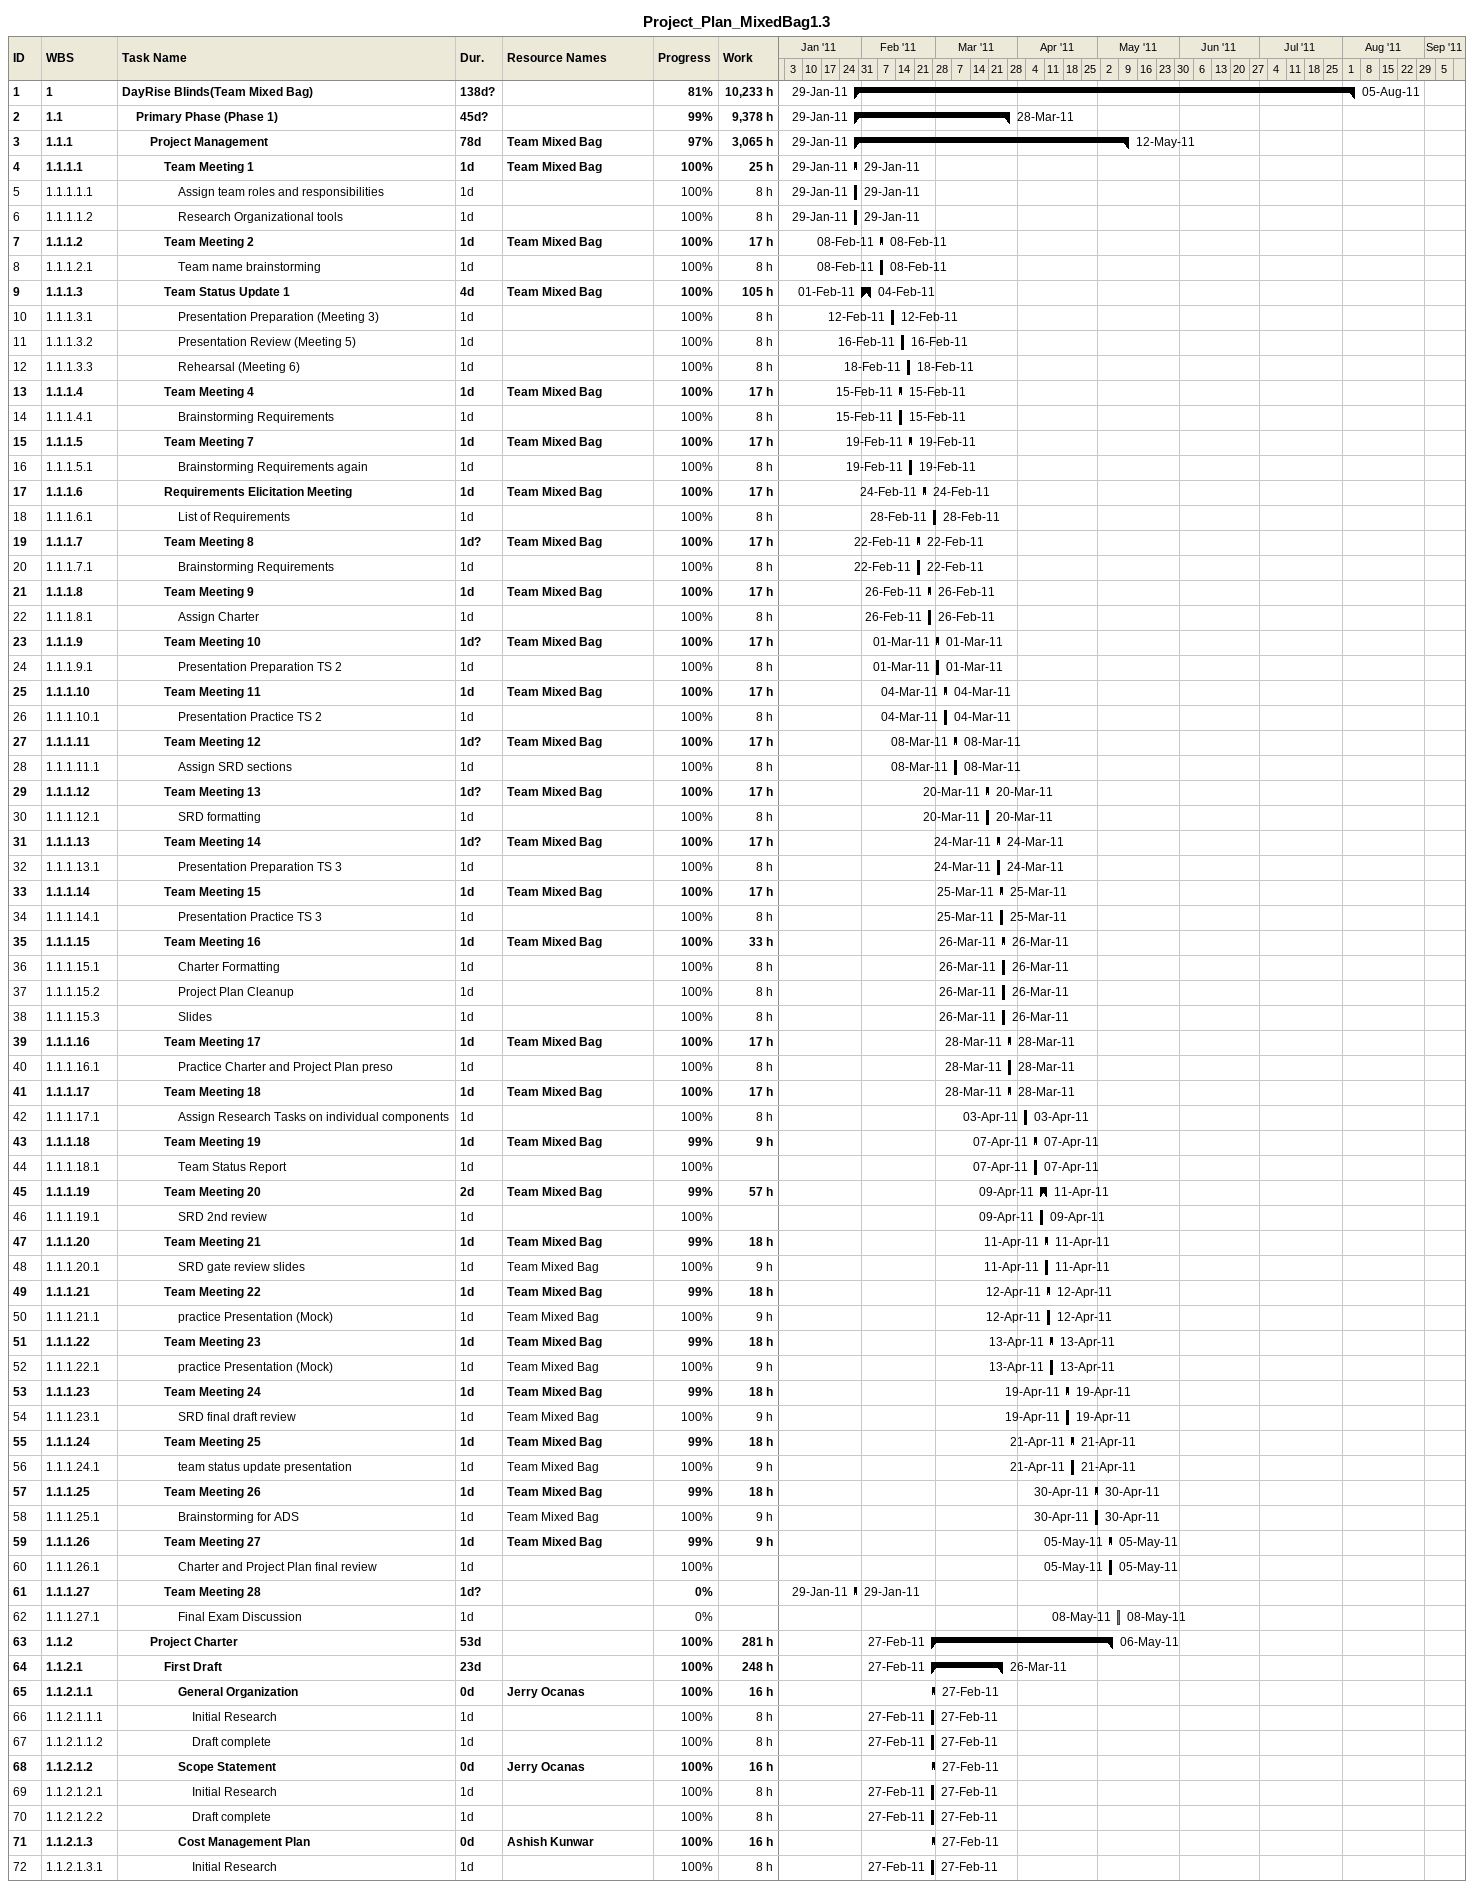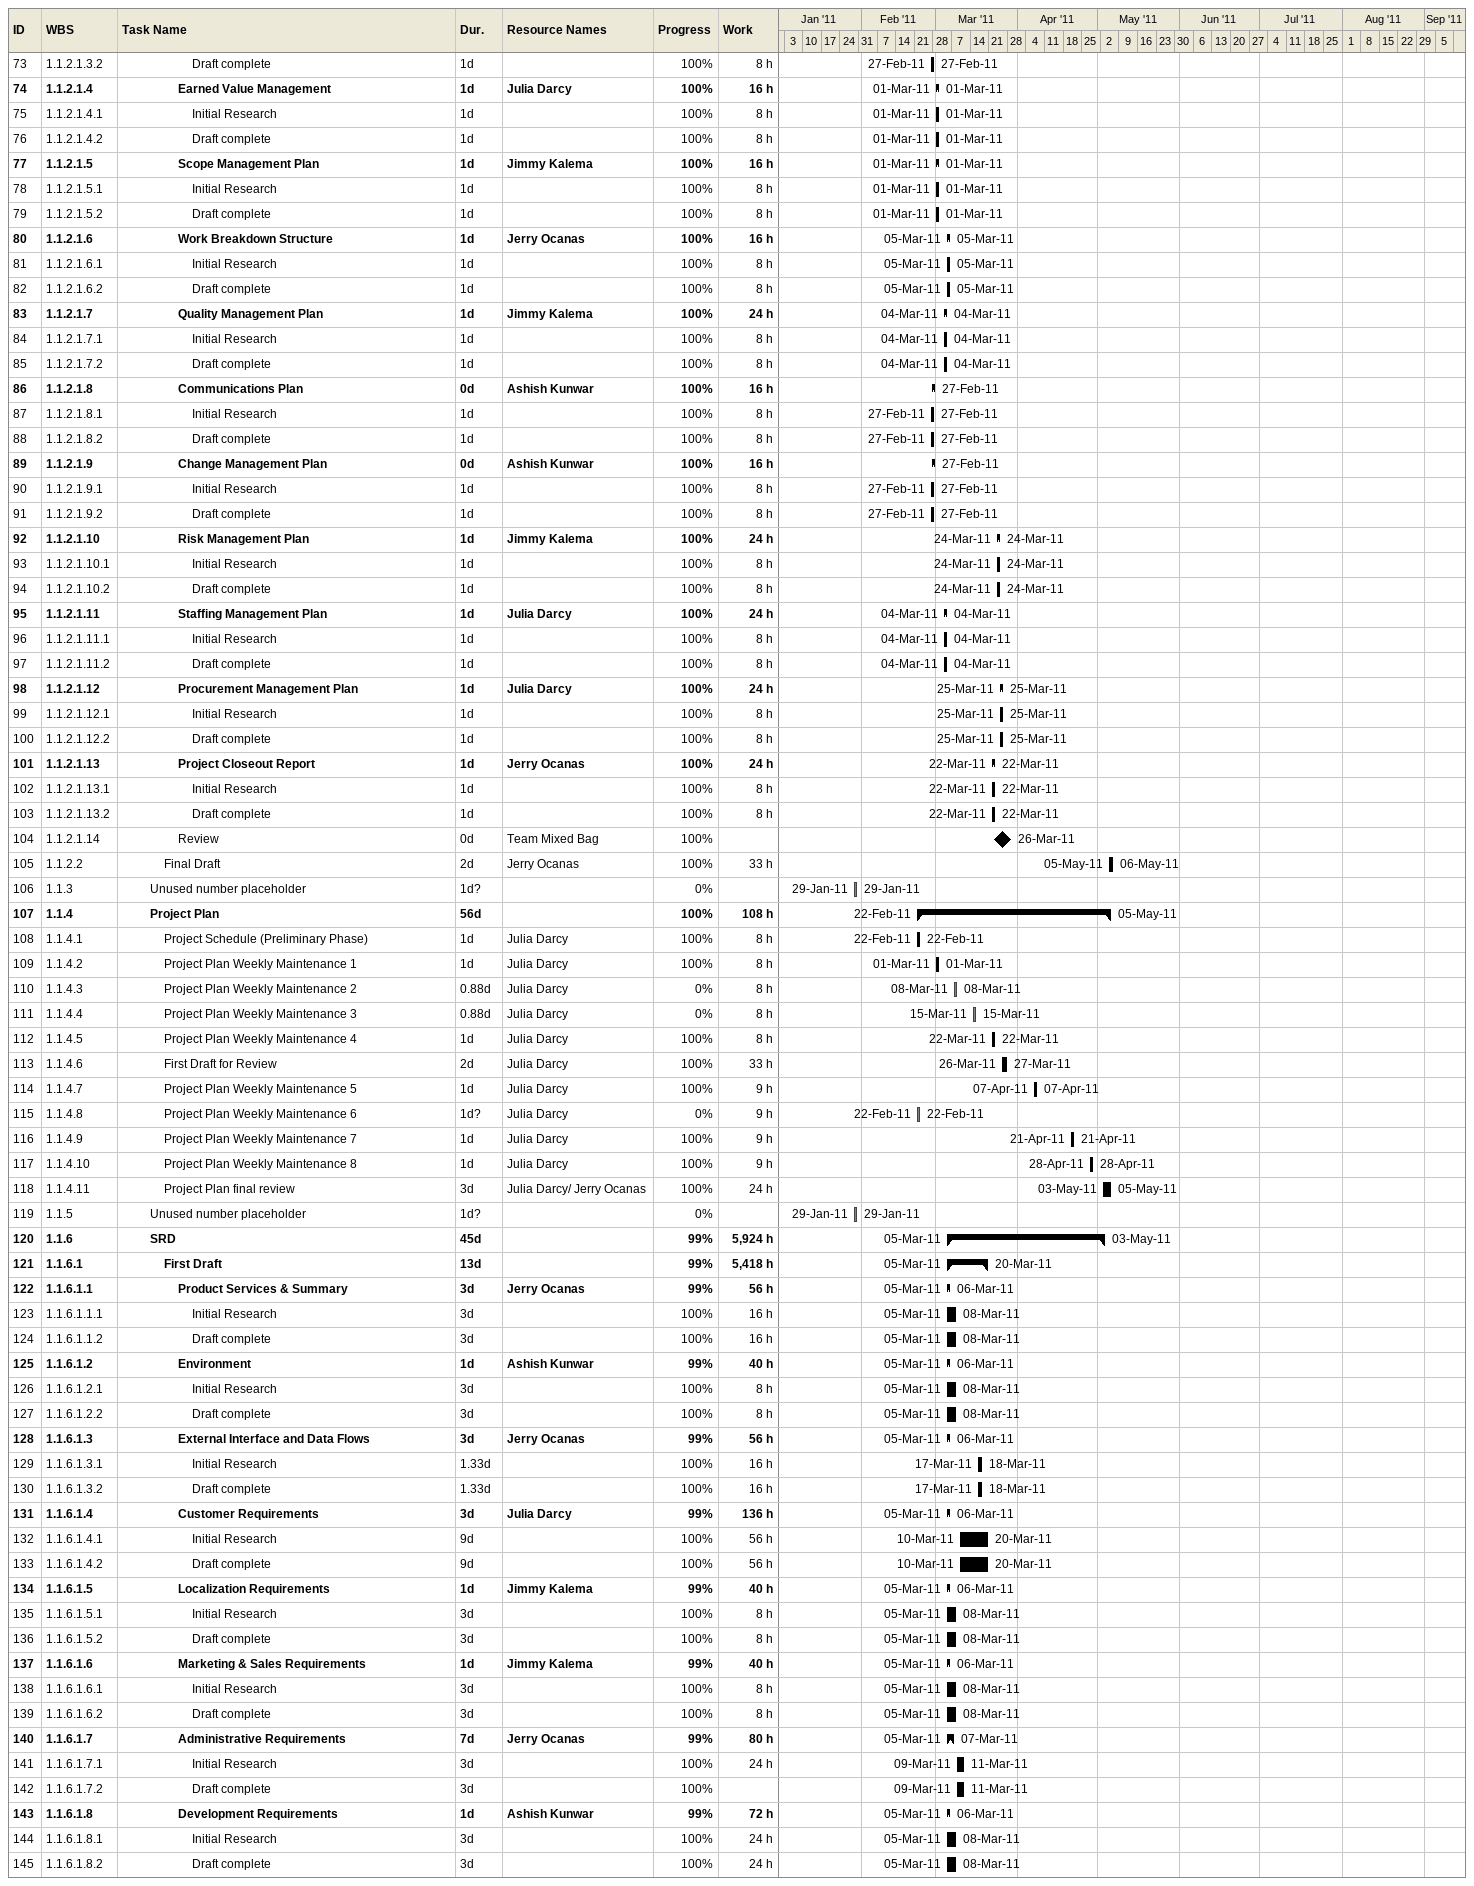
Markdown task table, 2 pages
Project_Plan_MixedBag1.3

| ID | WBS | Task | Duration | Start | Finish | Resources | % complete | Work (h) |
|---|---|---|---|---|---|---|---|---|
| 1 | 1 | **DayRise Blinds(Team Mixed Bag)** | 138d? | 2011-01-29 | 2011-08-05 |  | 81 | 10233 |
| 2 | 1.1 | **Primary Phase (Phase 1)** | 45d? | 2011-01-29 | 2011-03-28 |  | 99 | 9378 |
| 3 | 1.1.1 | **Project Management** | 78d | 2011-01-29 | 2011-05-12 | Team Mixed Bag | 97 | 3065 |
| 4 | 1.1.1.1 | **Team Meeting 1** | 1d | 2011-01-29 | 2011-01-29 | Team Mixed Bag | 100 | 25 |
| 5 | 1.1.1.1.1 | Assign team roles and responsibilities | 1d | 2011-01-29 | 2011-01-29 |  | 100 | 8 |
| 6 | 1.1.1.1.2 | Research Organizational tools | 1d | 2011-01-29 | 2011-01-29 |  | 100 | 8 |
| 7 | 1.1.1.2 | **Team Meeting 2** | 1d | 2011-02-08 | 2011-02-08 | Team Mixed Bag | 100 | 17 |
| 8 | 1.1.1.2.1 | Team name brainstorming | 1d | 2011-02-08 | 2011-02-08 |  | 100 | 8 |
| 9 | 1.1.1.3 | **Team Status Update 1** | 4d | 2011-02-01 | 2011-02-04 | Team Mixed Bag | 100 | 105 |
| 10 | 1.1.1.3.1 | Presentation Preparation (Meeting 3) | 1d | 2011-02-12 | 2011-02-12 |  | 100 | 8 |
| 11 | 1.1.1.3.2 | Presentation Review (Meeting 5) | 1d | 2011-02-16 | 2011-02-16 |  | 100 | 8 |
| 12 | 1.1.1.3.3 | Rehearsal (Meeting 6) | 1d | 2011-02-18 | 2011-02-18 |  | 100 | 8 |
| 13 | 1.1.1.4 | **Team Meeting 4** | 1d | 2011-02-15 | 2011-02-15 | Team Mixed Bag | 100 | 17 |
| 14 | 1.1.1.4.1 | Brainstorming Requirements | 1d | 2011-02-15 | 2011-02-15 |  | 100 | 8 |
| 15 | 1.1.1.5 | **Team Meeting 7** | 1d | 2011-02-19 | 2011-02-19 | Team Mixed Bag | 100 | 17 |
| 16 | 1.1.1.5.1 | Brainstorming Requirements again | 1d | 2011-02-19 | 2011-02-19 |  | 100 | 8 |
| 17 | 1.1.1.6 | **Requirements Elicitation Meeting** | 1d | 2011-02-24 | 2011-02-24 | Team Mixed Bag | 100 | 17 |
| 18 | 1.1.1.6.1 | List of Requirements | 1d | 2011-02-28 | 2011-02-28 |  | 100 | 8 |
| 19 | 1.1.1.7 | **Team Meeting 8** | 1d? | 2011-02-22 | 2011-02-22 | Team Mixed Bag | 100 | 17 |
| 20 | 1.1.1.7.1 | Brainstorming Requirements | 1d | 2011-02-22 | 2011-02-22 |  | 100 | 8 |
| 21 | 1.1.1.8 | **Team Meeting 9** | 1d | 2011-02-26 | 2011-02-26 | Team Mixed Bag | 100 | 17 |
| 22 | 1.1.1.8.1 | Assign Charter | 1d | 2011-02-26 | 2011-02-26 |  | 100 | 8 |
| 23 | 1.1.1.9 | **Team Meeting 10** | 1d? | 2011-03-01 | 2011-03-01 | Team Mixed Bag | 100 | 17 |
| 24 | 1.1.1.9.1 | Presentation Preparation TS 2 | 1d | 2011-03-01 | 2011-03-01 |  | 100 | 8 |
| 25 | 1.1.1.10 | **Team Meeting 11** | 1d | 2011-03-04 | 2011-03-04 | Team Mixed Bag | 100 | 17 |
| 26 | 1.1.1.10.1 | Presentation Practice TS 2 | 1d | 2011-03-04 | 2011-03-04 |  | 100 | 8 |
| 27 | 1.1.1.11 | **Team Meeting 12** | 1d? | 2011-03-08 | 2011-03-08 | Team Mixed Bag | 100 | 17 |
| 28 | 1.1.1.11.1 | Assign SRD sections | 1d | 2011-03-08 | 2011-03-08 |  | 100 | 8 |
| 29 | 1.1.1.12 | **Team Meeting 13** | 1d? | 2011-03-20 | 2011-03-20 | Team Mixed Bag | 100 | 17 |
| 30 | 1.1.1.12.1 | SRD formatting | 1d | 2011-03-20 | 2011-03-20 |  | 100 | 8 |
| 31 | 1.1.1.13 | **Team Meeting 14** | 1d? | 2011-03-24 | 2011-03-24 | Team Mixed Bag | 100 | 17 |
| 32 | 1.1.1.13.1 | Presentation Preparation TS 3 | 1d | 2011-03-24 | 2011-03-24 |  | 100 | 8 |
| 33 | 1.1.1.14 | **Team Meeting 15** | 1d | 2011-03-25 | 2011-03-25 | Team Mixed Bag | 100 | 17 |
| 34 | 1.1.1.14.1 | Presentation Practice TS 3 | 1d | 2011-03-25 | 2011-03-25 |  | 100 | 8 |
| 35 | 1.1.1.15 | **Team Meeting 16** | 1d | 2011-03-26 | 2011-03-26 | Team Mixed Bag | 100 | 33 |
| 36 | 1.1.1.15.1 | Charter Formatting | 1d | 2011-03-26 | 2011-03-26 |  | 100 | 8 |
| 37 | 1.1.1.15.2 | Project Plan Cleanup | 1d | 2011-03-26 | 2011-03-26 |  | 100 | 8 |
| 38 | 1.1.1.15.3 | Slides | 1d | 2011-03-26 | 2011-03-26 |  | 100 | 8 |
| 39 | 1.1.1.16 | **Team Meeting 17** | 1d | 2011-03-28 | 2011-03-28 | Team Mixed Bag | 100 | 17 |
| 40 | 1.1.1.16.1 | Practice Charter and Project Plan preso | 1d | 2011-03-28 | 2011-03-28 |  | 100 | 8 |
| 41 | 1.1.1.17 | **Team Meeting 18** | 1d | 2011-03-28 | 2011-03-28 | Team Mixed Bag | 100 | 17 |
| 42 | 1.1.1.17.1 | Assign Research Tasks on individual components | 1d | 2011-04-03 | 2011-04-03 |  | 100 | 8 |
| 43 | 1.1.1.18 | **Team Meeting 19** | 1d | 2011-04-07 | 2011-04-07 | Team Mixed Bag | 99 | 9 |
| 44 | 1.1.1.18.1 | Team Status Report | 1d | 2011-04-07 | 2011-04-07 |  | 100 |  |
| 45 | 1.1.1.19 | **Team Meeting 20** | 2d | 2011-04-09 | 2011-04-11 | Team Mixed Bag | 99 | 57 |
| 46 | 1.1.1.19.1 | SRD 2nd review | 1d | 2011-04-09 | 2011-04-09 |  | 100 |  |
| 47 | 1.1.1.20 | **Team Meeting 21** | 1d | 2011-04-11 | 2011-04-11 | Team Mixed Bag | 99 | 18 |
| 48 | 1.1.1.20.1 | SRD gate review slides | 1d | 2011-04-11 | 2011-04-11 | Team Mixed Bag | 100 | 9 |
| 49 | 1.1.1.21 | **Team Meeting 22** | 1d | 2011-04-12 | 2011-04-12 | Team Mixed Bag | 99 | 18 |
| 50 | 1.1.1.21.1 | practice Presentation (Mock) | 1d | 2011-04-12 | 2011-04-12 | Team Mixed Bag | 100 | 9 |
| 51 | 1.1.1.22 | **Team Meeting 23** | 1d | 2011-04-13 | 2011-04-13 | Team Mixed Bag | 99 | 18 |
| 52 | 1.1.1.22.1 | practice Presentation (Mock) | 1d | 2011-04-13 | 2011-04-13 | Team Mixed Bag | 100 | 9 |
| 53 | 1.1.1.23 | **Team Meeting 24** | 1d | 2011-04-19 | 2011-04-19 | Team Mixed Bag | 99 | 18 |
| 54 | 1.1.1.23.1 | SRD final draft review | 1d | 2011-04-19 | 2011-04-19 | Team Mixed Bag | 100 | 9 |
| 55 | 1.1.1.24 | **Team Meeting 25** | 1d | 2011-04-21 | 2011-04-21 | Team Mixed Bag | 99 | 18 |
| 56 | 1.1.1.24.1 | team status update presentation | 1d | 2011-04-21 | 2011-04-21 | Team Mixed Bag | 100 | 9 |
| 57 | 1.1.1.25 | **Team Meeting 26** | 1d | 2011-04-30 | 2011-04-30 | Team Mixed Bag | 99 | 18 |
| 58 | 1.1.1.25.1 | Brainstorming for ADS | 1d | 2011-04-30 | 2011-04-30 | Team Mixed Bag | 100 | 9 |
| 59 | 1.1.1.26 | **Team Meeting 27** | 1d | 2011-05-05 | 2011-05-05 | Team Mixed Bag | 99 | 9 |
| 60 | 1.1.1.26.1 | Charter and Project Plan final review | 1d | 2011-05-05 | 2011-05-05 |  | 100 |  |
| 61 | 1.1.1.27 | **Team Meeting 28** | 1d? | 2011-01-29 | 2011-01-29 |  | 0 |  |
| 62 | 1.1.1.27.1 | Final Exam Discussion | 1d | 2011-05-08 | 2011-05-08 |  | 0 |  |
| 63 | 1.1.2 | **Project Charter** | 53d | 2011-02-27 | 2011-05-06 |  | 100 | 281 |
| 64 | 1.1.2.1 | **First Draft** | 23d | 2011-02-27 | 2011-03-26 |  | 100 | 248 |
| 65 | 1.1.2.1.1 | **General Organization** | 0d | 2011-02-27 | 2011-02-27 | Jerry Ocanas | 100 | 16 |
| 66 | 1.1.2.1.1.1 | Initial Research | 1d | 2011-02-27 | 2011-02-27 |  | 100 | 8 |
| 67 | 1.1.2.1.1.2 | Draft complete | 1d | 2011-02-27 | 2011-02-27 |  | 100 | 8 |
| 68 | 1.1.2.1.2 | **Scope Statement** | 0d | 2011-02-27 | 2011-02-27 | Jerry Ocanas | 100 | 16 |
| 69 | 1.1.2.1.2.1 | Initial Research | 1d | 2011-02-27 | 2011-02-27 |  | 100 | 8 |
| 70 | 1.1.2.1.2.2 | Draft complete | 1d | 2011-02-27 | 2011-02-27 |  | 100 | 8 |
| 71 | 1.1.2.1.3 | **Cost Management Plan** | 0d | 2011-02-27 | 2011-02-27 | Ashish Kunwar | 100 | 16 |
| 72 | 1.1.2.1.3.1 | Initial Research | 1d | 2011-02-27 | 2011-02-27 |  | 100 | 8 |
| 73 | 1.1.2.1.3.2 | Draft complete | 1d | 2011-02-27 | 2011-02-27 |  | 100 | 8 |
| 74 | 1.1.2.1.4 | **Earned Value Management** | 1d | 2011-03-01 | 2011-03-01 | Julia Darcy | 100 | 16 |
| 75 | 1.1.2.1.4.1 | Initial Research | 1d | 2011-03-01 | 2011-03-01 |  | 100 | 8 |
| 76 | 1.1.2.1.4.2 | Draft complete | 1d | 2011-03-01 | 2011-03-01 |  | 100 | 8 |
| 77 | 1.1.2.1.5 | **Scope Management Plan** | 1d | 2011-03-01 | 2011-03-01 | Jimmy Kalema | 100 | 16 |
| 78 | 1.1.2.1.5.1 | Initial Research | 1d | 2011-03-01 | 2011-03-01 |  | 100 | 8 |
| 79 | 1.1.2.1.5.2 | Draft complete | 1d | 2011-03-01 | 2011-03-01 |  | 100 | 8 |
| 80 | 1.1.2.1.6 | **Work Breakdown Structure** | 1d | 2011-03-05 | 2011-03-05 | Jerry Ocanas | 100 | 16 |
| 81 | 1.1.2.1.6.1 | Initial Research | 1d | 2011-03-05 | 2011-03-05 |  | 100 | 8 |
| 82 | 1.1.2.1.6.2 | Draft complete | 1d | 2011-03-05 | 2011-03-05 |  | 100 | 8 |
| 83 | 1.1.2.1.7 | **Quality Management Plan** | 1d | 2011-03-04 | 2011-03-04 | Jimmy Kalema | 100 | 24 |
| 84 | 1.1.2.1.7.1 | Initial Research | 1d | 2011-03-04 | 2011-03-04 |  | 100 | 8 |
| 85 | 1.1.2.1.7.2 | Draft complete | 1d | 2011-03-04 | 2011-03-04 |  | 100 | 8 |
| 86 | 1.1.2.1.8 | **Communications Plan** | 0d | 2011-02-27 | 2011-02-27 | Ashish Kunwar | 100 | 16 |
| 87 | 1.1.2.1.8.1 | Initial Research | 1d | 2011-02-27 | 2011-02-27 |  | 100 | 8 |
| 88 | 1.1.2.1.8.2 | Draft complete | 1d | 2011-02-27 | 2011-02-27 |  | 100 | 8 |
| 89 | 1.1.2.1.9 | **Change Management Plan** | 0d | 2011-02-27 | 2011-02-27 | Ashish Kunwar | 100 | 16 |
| 90 | 1.1.2.1.9.1 | Initial Research | 1d | 2011-02-27 | 2011-02-27 |  | 100 | 8 |
| 91 | 1.1.2.1.9.2 | Draft complete | 1d | 2011-02-27 | 2011-02-27 |  | 100 | 8 |
| 92 | 1.1.2.1.10 | **Risk Management Plan** | 1d | 2011-03-24 | 2011-03-24 | Jimmy Kalema | 100 | 24 |
| 93 | 1.1.2.1.10.1 | Initial Research | 1d | 2011-03-24 | 2011-03-24 |  | 100 | 8 |
| 94 | 1.1.2.1.10.2 | Draft complete | 1d | 2011-03-24 | 2011-03-24 |  | 100 | 8 |
| 95 | 1.1.2.1.11 | **Staffing Management Plan** | 1d | 2011-03-04 | 2011-03-04 | Julia Darcy | 100 | 24 |
| 96 | 1.1.2.1.11.1 | Initial Research | 1d | 2011-03-04 | 2011-03-04 |  | 100 | 8 |
| 97 | 1.1.2.1.11.2 | Draft complete | 1d | 2011-03-04 | 2011-03-04 |  | 100 | 8 |
| 98 | 1.1.2.1.12 | **Procurement Management Plan** | 1d | 2011-03-25 | 2011-03-25 | Julia Darcy | 100 | 24 |
| 99 | 1.1.2.1.12.1 | Initial Research | 1d | 2011-03-25 | 2011-03-25 |  | 100 | 8 |
| 100 | 1.1.2.1.12.2 | Draft complete | 1d | 2011-03-25 | 2011-03-25 |  | 100 | 8 |
| 101 | 1.1.2.1.13 | **Project Closeout Report** | 1d | 2011-03-22 | 2011-03-22 | Jerry Ocanas | 100 | 24 |
| 102 | 1.1.2.1.13.1 | Initial Research | 1d | 2011-03-22 | 2011-03-22 |  | 100 | 8 |
| 103 | 1.1.2.1.13.2 | Draft complete | 1d | 2011-03-22 | 2011-03-22 |  | 100 | 8 |
| 104 | 1.1.2.1.14 | Review | 0d | 2011-03-26 | 2011-03-26 | Team Mixed Bag | 100 |  |
| 105 | 1.1.2.2 | Final Draft | 2d | 2011-05-05 | 2011-05-06 | Jerry Ocanas | 100 | 33 |
| 106 | 1.1.3 | Unused number placeholder | 1d? | 2011-01-29 | 2011-01-29 |  | 0 |  |
| 107 | 1.1.4 | **Project Plan** | 56d | 2011-02-22 | 2011-05-05 |  | 100 | 108 |
| 108 | 1.1.4.1 | Project Schedule (Preliminary Phase) | 1d | 2011-02-22 | 2011-02-22 | Julia Darcy | 100 | 8 |
| 109 | 1.1.4.2 | Project Plan Weekly Maintenance 1 | 1d | 2011-03-01 | 2011-03-01 | Julia Darcy | 100 | 8 |
| 110 | 1.1.4.3 | Project Plan Weekly Maintenance 2 | 0.88d | 2011-03-08 | 2011-03-08 | Julia Darcy | 0 | 8 |
| 111 | 1.1.4.4 | Project Plan Weekly Maintenance 3 | 0.88d | 2011-03-15 | 2011-03-15 | Julia Darcy | 0 | 8 |
| 112 | 1.1.4.5 | Project Plan Weekly Maintenance 4 | 1d | 2011-03-22 | 2011-03-22 | Julia Darcy | 100 | 8 |
| 113 | 1.1.4.6 | First Draft for Review | 2d | 2011-03-26 | 2011-03-27 | Julia Darcy | 100 | 33 |
| 114 | 1.1.4.7 | Project Plan Weekly Maintenance 5 | 1d | 2011-04-07 | 2011-04-07 | Julia Darcy | 100 | 9 |
| 115 | 1.1.4.8 | Project Plan Weekly Maintenance 6 | 1d? | 2011-02-22 | 2011-02-22 | Julia Darcy | 0 | 9 |
| 116 | 1.1.4.9 | Project Plan Weekly Maintenance 7 | 1d | 2011-04-21 | 2011-04-21 | Julia Darcy | 100 | 9 |
| 117 | 1.1.4.10 | Project Plan Weekly Maintenance 8 | 1d | 2011-04-28 | 2011-04-28 | Julia Darcy | 100 | 9 |
| 118 | 1.1.4.11 | Project Plan final review | 3d | 2011-05-03 | 2011-05-05 | Julia Darcy/ Jerry Ocanas | 100 | 24 |
| 119 | 1.1.5 | Unused number placeholder | 1d? | 2011-01-29 | 2011-01-29 |  | 0 |  |
| 120 | 1.1.6 | **SRD** | 45d | 2011-03-05 | 2011-05-03 |  | 99 | 5924 |
| 121 | 1.1.6.1 | **First Draft** | 13d | 2011-03-05 | 2011-03-20 |  | 99 | 5418 |
| 122 | 1.1.6.1.1 | **Product Services & Summary** | 3d | 2011-03-05 | 2011-03-06 | Jerry Ocanas | 99 | 56 |
| 123 | 1.1.6.1.1.1 | Initial Research | 3d | 2011-03-05 | 2011-03-08 |  | 100 | 16 |
| 124 | 1.1.6.1.1.2 | Draft complete | 3d | 2011-03-05 | 2011-03-08 |  | 100 | 16 |
| 125 | 1.1.6.1.2 | **Environment** | 1d | 2011-03-05 | 2011-03-06 | Ashish Kunwar | 99 | 40 |
| 126 | 1.1.6.1.2.1 | Initial Research | 3d | 2011-03-05 | 2011-03-08 |  | 100 | 8 |
| 127 | 1.1.6.1.2.2 | Draft complete | 3d | 2011-03-05 | 2011-03-08 |  | 100 | 8 |
| 128 | 1.1.6.1.3 | **External Interface and Data Flows** | 3d | 2011-03-05 | 2011-03-06 | Jerry Ocanas | 99 | 56 |
| 129 | 1.1.6.1.3.1 | Initial Research | 1.33d | 2011-03-17 | 2011-03-18 |  | 100 | 16 |
| 130 | 1.1.6.1.3.2 | Draft complete | 1.33d | 2011-03-17 | 2011-03-18 |  | 100 | 16 |
| 131 | 1.1.6.1.4 | **Customer Requirements** | 3d | 2011-03-05 | 2011-03-06 | Julia Darcy | 99 | 136 |
| 132 | 1.1.6.1.4.1 | Initial Research | 9d | 2011-03-10 | 2011-03-20 |  | 100 | 56 |
| 133 | 1.1.6.1.4.2 | Draft complete | 9d | 2011-03-10 | 2011-03-20 |  | 100 | 56 |
| 134 | 1.1.6.1.5 | **Localization Requirements** | 1d | 2011-03-05 | 2011-03-06 | Jimmy Kalema | 99 | 40 |
| 135 | 1.1.6.1.5.1 | Initial Research | 3d | 2011-03-05 | 2011-03-08 |  | 100 | 8 |
| 136 | 1.1.6.1.5.2 | Draft complete | 3d | 2011-03-05 | 2011-03-08 |  | 100 | 8 |
| 137 | 1.1.6.1.6 | **Marketing & Sales Requirements** | 1d | 2011-03-05 | 2011-03-06 | Jimmy Kalema | 99 | 40 |
| 138 | 1.1.6.1.6.1 | Initial Research | 3d | 2011-03-05 | 2011-03-08 |  | 100 | 8 |
| 139 | 1.1.6.1.6.2 | Draft complete | 3d | 2011-03-05 | 2011-03-08 |  | 100 | 8 |
| 140 | 1.1.6.1.7 | **Administrative Requirements** | 7d | 2011-03-05 | 2011-03-07 | Jerry Ocanas | 99 | 80 |
| 141 | 1.1.6.1.7.1 | Initial Research | 3d | 2011-03-09 | 2011-03-11 |  | 100 | 24 |
| 142 | 1.1.6.1.7.2 | Draft complete | 3d | 2011-03-09 | 2011-03-11 |  | 100 |  |
| 143 | 1.1.6.1.8 | **Development Requirements** | 1d | 2011-03-05 | 2011-03-06 | Ashish Kunwar | 99 | 72 |
| 144 | 1.1.6.1.8.1 | Initial Research | 3d | 2011-03-05 | 2011-03-08 |  | 100 | 24 |
| 145 | 1.1.6.1.8.2 | Draft complete | 3d | 2011-03-05 | 2011-03-08 |  | 100 | 24 |
